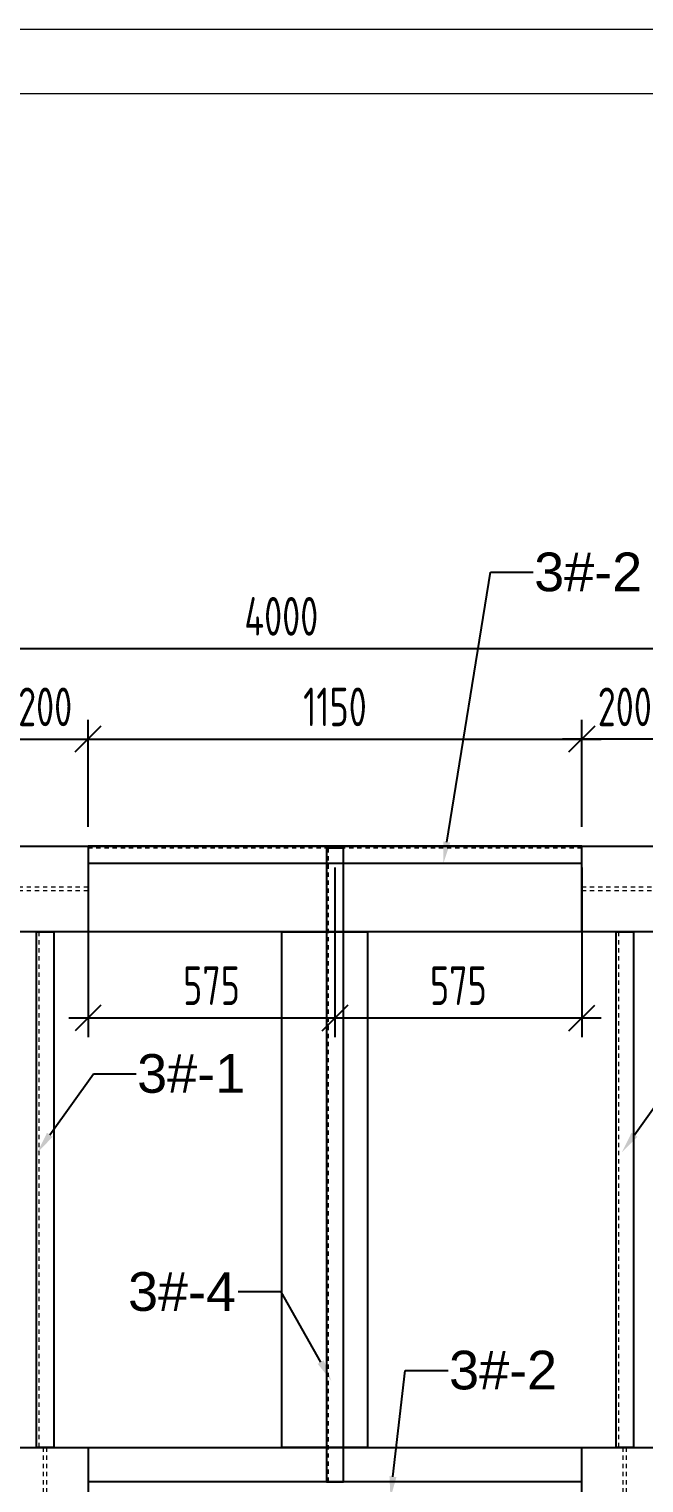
# Model space of a CAD drawing. Header units: millimetres. Extents: x 4 to 2106212, y -117026 to 198097.
# Drawn here: x 1858219 to 1859652, y 186753 to 190137 of the extents above; entities that cross this region are included whole.
import ezdxf
from ezdxf import colors
from ezdxf.entities.mleader import LeaderData, LeaderLine
from ezdxf.math import Vec2, Vec3

# ---------------------------------------------------------------- set-up
doc = ezdxf.new("R2010")
doc.units = ezdxf.units.MM
doc.linetypes.add('CENTER2', pattern=[28.575, 19.05, -3.175, 3.175, -3.175])
for name, color, linetype in [('STEEL', 34, 'Continuous'), ('标注', 9, 'Continuous'), ('细实线(绿色)', 3, 'Continuous')]:
    doc.layers.add(name, color=color, linetype=linetype)
for name, color, linetype, lineweight in [('图框', 7, 'Continuous', 13), ('文本', 3, 'Continuous', 13), ('虚线', 1, 'CENTER2', 0)]:
    doc.layers.add(name, color=color, linetype=linetype, lineweight=lineweight)
doc.styles.add('Arial', font='arial.ttf')
doc.styles.add('hztxt', font='ros1.shx', dxfattribs={"width": 0.8, "bigfont": 'hztxt.shx'})
doc.dimstyles.new('DIM-30', dxfattribs={"dimscale": 30, "dimtxt": 3, "dimasz": 2, "dimexe": 1.5, "dimexo": 1.5, "dimgap": 1, "dimtad": 1, "dimdec": 1, "dimdsep": 46, "dimtxsty": 'hztxt', "dimblk": 'OBLIQUE', "dimcen": 0, "dimdle": 1.5, "dimclrd": 9, "dimclre": 9, "dimclrt": 2, "dimadec": 1, "dimazin": 0, "dimtfac": 1, "dimtdec": 1, "dimtix": 1, "dimtmove": 2, "dimatfit": 3, "dimldrblk": 'OBLIQUE', "dimfxl": 15, "dimtolj": 1, "dimtzin": 0, "dimarcsym": 1})

# ---------------------------------------------------------------- blocks, each defined once
blk = doc.blocks.new('_Oblique')
at = {"color": 0, "linetype": 'ByBlock', "lineweight": -2}
blk.add_line((-0.5, -0.5), (0.5, 0.5), dxfattribs=at)
blk = doc.blocks.new('*D760')
at = {"color": 9, "lineweight": -2, "transparency": 16777216}
for p, q in [((1856806.9, 188280), (1856806.9, 188739.7)), ((1860806.9, 188280), (1860806.9, 188739.7)), ((1856761.9, 188694.7), (1860851.9, 188694.7))]:
    blk.add_line(p, q, dxfattribs=at)
at = {"layer": 'Defpoints', "color": 0, "transparency": 16777216}
for p in [(1860806.9, 188694.7), (1856806.9, 188235, 0), (1860806.9, 188235, 0)]:
    blk.add_point(p, dxfattribs=at)
at = {"color": 9, "lineweight": -2, "transparency": 16777216, "xscale": 60, "yscale": 60, "zscale": 60, "rotation": 180}
blk.add_blockref('_Oblique', (1856806.9, 188694.7), dxfattribs=at)
at = {"color": 9, "lineweight": -2, "transparency": 16777216, "xscale": 60, "yscale": 60, "zscale": 60}
blk.add_blockref('_Oblique', (1860806.9, 188694.7), dxfattribs=at)
at = {"color": 2, "transparency": 16777216, "insert": (1858806.9, 188769.7), "char_height": 90, "attachment_point": 5, "style": 'hztxt', "bg_fill": 3, "box_fill_scale": 1.1, "bg_fill_color": 256, "bg_fill_true_color": 13158600, "bg_fill_transparency": 0}
blk.add_mtext('\\A1;4000', dxfattribs=at)
blk = doc.blocks.new('*D759')
at = {"color": 9, "lineweight": -2, "transparency": 16777216}
for p, q in [((1858356.9, 188280), (1858356.9, 188529)), ((1859506.9, 188280), (1859506.9, 188529)), ((1858311.9, 188484), (1859551.9, 188484))]:
    blk.add_line(p, q, dxfattribs=at)
at = {"layer": 'Defpoints', "color": 0, "transparency": 16777216}
for p in [(1859506.9, 188484), (1858356.9, 188235, 0), (1859506.9, 188235, 0)]:
    blk.add_point(p, dxfattribs=at)
at = {"color": 9, "lineweight": -2, "transparency": 16777216, "xscale": 60, "yscale": 60, "zscale": 60, "rotation": 180}
blk.add_blockref('_Oblique', (1858356.9, 188484), dxfattribs=at)
at = {"color": 9, "lineweight": -2, "transparency": 16777216, "xscale": 60, "yscale": 60, "zscale": 60}
blk.add_blockref('_Oblique', (1859506.9, 188484), dxfattribs=at)
at = {"color": 2, "transparency": 16777216, "insert": (1858931.9, 188559), "char_height": 90, "attachment_point": 5, "style": 'hztxt', "bg_fill": 3, "box_fill_scale": 1.1, "bg_fill_color": 256, "bg_fill_true_color": 13158600, "bg_fill_transparency": 0}
blk.add_mtext('\\A1;1150', dxfattribs=at)
blk = doc.blocks.new('GW-TK')
at = {"layer": '图框'}
for points in [[(927183.55, 464715.01), (927603.55, 464715.01), (927603.55, 464418.01), (927183.55, 464418.01)], [(927188.55, 464710.01), (927598.55, 464710.01), (927598.55, 464423.01), (927188.55, 464423.01)]]:
    blk.add_lwpolyline(points, close=True, dxfattribs=at)
blk = doc.blocks.new('*U1086')
at = {"layer": '虚线', "color": 252}
blk.add_lwpolyline([(0, -5), (0, 5)], dxfattribs=at)
blk = doc.blocks.new('*U1087')
at = {"color": 0, "linetype": 'ByBlock', "lineweight": -2, "transparency": 16777216}
for p in [(0, 190), (0, 171), (0, 152), (0, 133), (0, 114), (0, 95), (0, 76), (0, 57), (0, 38), (0, 19), (0, 0)]:
    blk.add_blockref('*U1086', p, dxfattribs=at)
blk = doc.blocks.new('*U1088')
at = {"layer": '虚线', "color": 252}
blk.add_lwpolyline([(0, -5), (0, 5)], dxfattribs=at)
blk = doc.blocks.new('*U1089')
at = {"color": 0, "linetype": 'ByBlock', "lineweight": -2, "transparency": 16777216}
for p in [(0, 190), (0, 171), (0, 152), (0, 133), (0, 114), (0, 95), (0, 76), (0, 57), (0, 38), (0, 19), (0, 0)]:
    blk.add_blockref('*U1088', p, dxfattribs=at)
blk = doc.blocks.new('*U1084')
at = {"layer": '细实线(绿色)', "color": 21}
blk.add_lwpolyline([(-100, 100), (100, 100), (100, -100), (-100, -100)], close=True, dxfattribs=at)
for name, p in [('*U1087', (-4, -95)), ('*U1089', (4, -95))]:
    blk.add_blockref(name, p)
blk = doc.blocks.new('*U1085')
at = {"color": 0, "linetype": 'ByBlock', "lineweight": -2, "transparency": 16777216}
blk.add_blockref('*U1084', (0, 0), dxfattribs=at)
blk = doc.blocks.new('*U1092')
at = {"layer": '虚线', "color": 252}
blk.add_lwpolyline([(0, -5), (0, 5)], dxfattribs=at)
blk = doc.blocks.new('*U1093')
at = {"color": 0, "linetype": 'ByBlock', "lineweight": -2, "transparency": 16777216}
for p in [(0, 190), (0, 171), (0, 152), (0, 133), (0, 114), (0, 95), (0, 76), (0, 57), (0, 38), (0, 19), (0, 0)]:
    blk.add_blockref('*U1092', p, dxfattribs=at)
blk = doc.blocks.new('*U1094')
at = {"layer": '虚线', "color": 252}
blk.add_lwpolyline([(0, -5), (0, 5)], dxfattribs=at)
blk = doc.blocks.new('*U1095')
at = {"color": 0, "linetype": 'ByBlock', "lineweight": -2, "transparency": 16777216}
for p in [(0, 190), (0, 171), (0, 152), (0, 133), (0, 114), (0, 95), (0, 76), (0, 57), (0, 38), (0, 19), (0, 0)]:
    blk.add_blockref('*U1094', p, dxfattribs=at)
blk = doc.blocks.new('*U1090')
at = {"layer": '细实线(绿色)', "color": 21}
blk.add_lwpolyline([(-100, 100), (100, 100), (100, -100), (-100, -100)], close=True, dxfattribs=at)
for name, p in [('*U1093', (-4, -95)), ('*U1095', (4, -95))]:
    blk.add_blockref(name, p)
blk = doc.blocks.new('*U1091')
at = {"color": 0, "linetype": 'ByBlock', "lineweight": -2, "transparency": 16777216}
blk.add_blockref('*U1090', (0, 0), dxfattribs=at)
blk = doc.blocks.new('*D1316')
at = {"color": 9, "lineweight": -2, "transparency": 16777216}
for p, q in [((1859506.9, 188280), (1859506.9, 188529)), ((1859706.9, 188280), (1859706.9, 188529)), ((1859751.9, 188484), (1859461.9, 188484))]:
    blk.add_line(p, q, dxfattribs=at)
at = {"layer": 'Defpoints', "color": 0, "transparency": 16777216}
for p in [(1859506.9, 188484), (1859506.9, 188235), (1859706.9, 188235)]:
    blk.add_point(p, dxfattribs=at)
at = {"color": 9, "lineweight": -2, "transparency": 16777216, "xscale": 60, "yscale": 60, "zscale": 60, "rotation": 180}
blk.add_blockref('_Oblique', (1859506.9, 188484), dxfattribs=at)
at = {"color": 9, "lineweight": -2, "transparency": 16777216, "xscale": 60, "yscale": 60, "zscale": 60}
blk.add_blockref('_Oblique', (1859706.9, 188484), dxfattribs=at)
at = {"color": 2, "transparency": 16777216, "insert": (1859606.9, 188559), "char_height": 90, "attachment_point": 5, "style": 'hztxt'}
blk.add_mtext('\\A1;200', dxfattribs=at)
blk = doc.blocks.new('*D1317')
at = {"color": 9, "lineweight": -2, "transparency": 16777216}
for p, q in [((1858156.9, 188280), (1858156.9, 188529)), ((1858356.9, 188280), (1858356.9, 188529)), ((1858111.9, 188484), (1858401.9, 188484))]:
    blk.add_line(p, q, dxfattribs=at)
at = {"layer": 'Defpoints', "color": 0, "transparency": 16777216}
for p in [(1858356.9, 188484), (1858156.9, 188235, 0), (1858356.9, 188235, 0)]:
    blk.add_point(p, dxfattribs=at)
at = {"color": 9, "lineweight": -2, "transparency": 16777216, "xscale": 60, "yscale": 60, "zscale": 60, "rotation": 180}
blk.add_blockref('_Oblique', (1858156.9, 188484), dxfattribs=at)
at = {"color": 9, "lineweight": -2, "transparency": 16777216, "xscale": 60, "yscale": 60, "zscale": 60}
blk.add_blockref('_Oblique', (1858356.9, 188484), dxfattribs=at)
at = {"color": 2, "transparency": 16777216, "insert": (1858256.9, 188559), "char_height": 90, "attachment_point": 5, "style": 'hztxt'}
blk.add_mtext('\\A1;200', dxfattribs=at)
blk = doc.blocks.new('*U1326')
at = {"layer": '虚线', "color": 252}
blk.add_lwpolyline([(0, -5), (0, 5)], dxfattribs=at)
blk = doc.blocks.new('*U1327')
at = {"color": 0, "linetype": 'ByBlock', "lineweight": -2, "transparency": 16777216}
for p in [(0, 190), (0, 171), (0, 152), (0, 133), (0, 114), (0, 95), (0, 76), (0, 57), (0, 38), (0, 19), (0, 0)]:
    blk.add_blockref('*U1326', p, dxfattribs=at)
blk = doc.blocks.new('*U1328')
at = {"layer": '虚线', "color": 252}
blk.add_lwpolyline([(0, -5), (0, 5)], dxfattribs=at)
blk = doc.blocks.new('*U1329')
at = {"color": 0, "linetype": 'ByBlock', "lineweight": -2, "transparency": 16777216}
for p in [(0, 190), (0, 171), (0, 152), (0, 133), (0, 114), (0, 95), (0, 76), (0, 57), (0, 38), (0, 19), (0, 0)]:
    blk.add_blockref('*U1328', p, dxfattribs=at)
blk = doc.blocks.new('*U1324')
at = {"layer": '细实线(绿色)', "color": 21}
blk.add_lwpolyline([(-100, 100), (100, 100), (100, -100), (-100, -100)], close=True, dxfattribs=at)
for name, p in [('*U1327', (-4, -95)), ('*U1329', (4, -95))]:
    blk.add_blockref(name, p)
blk = doc.blocks.new('*U1325')
at = {"color": 0, "linetype": 'ByBlock', "lineweight": -2, "transparency": 16777216}
blk.add_blockref('*U1324', (0, 0), dxfattribs=at)
blk = doc.blocks.new('*U1332')
at = {"layer": '虚线', "color": 252}
blk.add_lwpolyline([(0, -5), (0, 5)], dxfattribs=at)
blk = doc.blocks.new('*U1333')
at = {"color": 0, "linetype": 'ByBlock', "lineweight": -2, "transparency": 16777216}
for p in [(0, 190), (0, 171), (0, 152), (0, 133), (0, 114), (0, 95), (0, 76), (0, 57), (0, 38), (0, 19), (0, 0)]:
    blk.add_blockref('*U1332', p, dxfattribs=at)
blk = doc.blocks.new('*U1334')
at = {"layer": '虚线', "color": 252}
blk.add_lwpolyline([(0, -5), (0, 5)], dxfattribs=at)
blk = doc.blocks.new('*U1335')
at = {"color": 0, "linetype": 'ByBlock', "lineweight": -2, "transparency": 16777216}
for p in [(0, 190), (0, 171), (0, 152), (0, 133), (0, 114), (0, 95), (0, 76), (0, 57), (0, 38), (0, 19), (0, 0)]:
    blk.add_blockref('*U1334', p, dxfattribs=at)
blk = doc.blocks.new('*U1330')
at = {"layer": '细实线(绿色)', "color": 21}
blk.add_lwpolyline([(-100, 100), (100, 100), (100, -100), (-100, -100)], close=True, dxfattribs=at)
for name, p in [('*U1333', (-4, -95)), ('*U1335', (4, -95))]:
    blk.add_blockref(name, p)
blk = doc.blocks.new('*U1331')
at = {"color": 0, "linetype": 'ByBlock', "lineweight": -2, "transparency": 16777216}
blk.add_blockref('*U1330', (0, 0), dxfattribs=at)
blk = doc.blocks.new('*D1384')
at = {"color": 9, "lineweight": -2, "transparency": 16777216}
for p, q in [((1858356.9, 188190), (1858356.9, 187790)), ((1858931.9, 188185), (1858931.9, 187790)), ((1858311.9, 187835), (1858976.9, 187835))]:
    blk.add_line(p, q, dxfattribs=at)
at = {"layer": 'Defpoints', "color": 0, "transparency": 16777216}
for p in [(1858356.9, 188235, 0), (1858931.9, 188230, 0), (1858931.9, 187835)]:
    blk.add_point(p, dxfattribs=at)
at = {"color": 9, "lineweight": -2, "transparency": 16777216, "xscale": 60, "yscale": 60, "zscale": 60, "rotation": 180}
blk.add_blockref('_Oblique', (1858356.9, 187835), dxfattribs=at)
at = {"color": 9, "lineweight": -2, "transparency": 16777216, "xscale": 60, "yscale": 60, "zscale": 60}
blk.add_blockref('_Oblique', (1858931.9, 187835), dxfattribs=at)
at = {"color": 2, "transparency": 16777216, "insert": (1858644.4, 187910), "char_height": 90, "attachment_point": 5, "style": 'hztxt'}
blk.add_mtext('\\A1;575', dxfattribs=at)
blk = doc.blocks.new('*D1385')
at = {"color": 9, "lineweight": -2, "transparency": 16777216}
for p, q in [((1858931.9, 188185), (1858931.9, 187790)), ((1859506.9, 188185), (1859506.9, 187790)), ((1858886.9, 187835), (1859551.9, 187835))]:
    blk.add_line(p, q, dxfattribs=at)
at = {"layer": 'Defpoints', "color": 0, "transparency": 16777216}
for p in [(1858931.9, 188230, 0), (1859506.9, 188230, 0), (1859506.9, 187835)]:
    blk.add_point(p, dxfattribs=at)
at = {"color": 9, "lineweight": -2, "transparency": 16777216, "xscale": 60, "yscale": 60, "zscale": 60, "rotation": 180}
blk.add_blockref('_Oblique', (1858931.9, 187835), dxfattribs=at)
at = {"color": 9, "lineweight": -2, "transparency": 16777216, "xscale": 60, "yscale": 60, "zscale": 60}
blk.add_blockref('_Oblique', (1859506.9, 187835), dxfattribs=at)
at = {"color": 2, "transparency": 16777216, "insert": (1859219.4, 187910), "char_height": 90, "attachment_point": 5, "style": 'hztxt'}
blk.add_mtext('\\A1;575', dxfattribs=at)
blk = doc.blocks.new('*U1518')
at = {"layer": '虚线', "color": 252}
blk.add_lwpolyline([(0, -5), (0, 5)], dxfattribs=at)
blk = doc.blocks.new('*U1519')
at = {"color": 0, "linetype": 'ByBlock', "lineweight": -2, "transparency": 16777216}
for p in [(0, 1140), (0, 1121), (0, 1102), (0, 1083), (0, 1064), (0, 1045), (0, 1026), (0, 1007), (0, 988), (0, 969), (0, 950), (0, 931), (0, 912), (0, 893), (0, 874), (0, 855), (0, 836), (0, 817), (0, 798), (0, 779), (0, 760), (0, 741), (0, 722), (0, 703), (0, 684), (0, 665), (0, 646), (0, 627), (0, 608), (0, 589), (0, 570), (0, 551), (0, 532), (0, 513), (0, 494), (0, 475), (0, 456), (0, 437), (0, 418), (0, 399), (0, 380), (0, 361), (0, 342), (0, 323), (0, 304), (0, 285), (0, 266), (0, 247), (0, 228), (0, 209), (0, 190), (0, 171), (0, 152), (0, 133), (0, 114), (0, 95), (0, 76), (0, 57), (0, 38), (0, 19), (0, 0)]:
    blk.add_blockref('*U1518', p, dxfattribs=at)
blk = doc.blocks.new('*U1546')
at = {"layer": '虚线', "color": 252}
blk.add_lwpolyline([(0, -5), (0, 5)], dxfattribs=at)
blk = doc.blocks.new('*U1547')
at = {"color": 0, "linetype": 'ByBlock', "lineweight": -2, "transparency": 16777216}
for p in [(0, 1189.44), (0, 1170.56), (0, 1151.68), (0, 1132.8), (0, 1113.92), (0, 1095.04), (0, 1076.16), (0, 1057.28), (0, 1038.4), (0, 1019.52), (0, 1000.64), (0, 981.76), (0, 962.88), (0, 944), (0, 925.12), (0, 906.24), (0, 887.36), (0, 868.48), (0, 849.6), (0, 830.72), (0, 811.84), (0, 792.96), (0, 774.08), (0, 755.2), (0, 736.32), (0, 717.44), (0, 698.56), (0, 679.68), (0, 660.8), (0, 641.92), (0, 623.04), (0, 604.16), (0, 585.28), (0, 566.4), (0, 547.52), (0, 528.64), (0, 509.76), (0, 490.88), (0, 472), (0, 453.12), (0, 434.24), (0, 415.36), (0, 396.48), (0, 377.6), (0, 358.72), (0, 339.84), (0, 320.96), (0, 302.08), (0, 283.2), (0, 264.32), (0, 245.44), (0, 226.56), (0, 207.68), (0, 188.8), (0, 169.92), (0, 151.04), (0, 132.16), (0, 113.28), (0, 94.4), (0, 75.52), (0, 56.64), (0, 37.76), (0, 18.88), (0, 0)]:
    blk.add_blockref('*U1546', p, dxfattribs=at)
blk = doc.blocks.new('*U1550')
at = {"layer": '虚线', "color": 252}
blk.add_lwpolyline([(0, -5), (0, 5)], dxfattribs=at)
blk = doc.blocks.new('*U1551')
at = {"color": 0, "linetype": 'ByBlock', "lineweight": -2, "transparency": 16777216}
for p in [(0, 1464.84), (0, 1446.06), (0, 1427.28), (0, 1408.5), (0, 1389.72), (0, 1370.94), (0, 1352.16), (0, 1333.38), (0, 1314.6), (0, 1295.82), (0, 1277.04), (0, 1258.26), (0, 1239.48), (0, 1220.7), (0, 1201.92), (0, 1183.14), (0, 1164.36), (0, 1145.58), (0, 1126.8), (0, 1108.02), (0, 1089.24), (0, 1070.46), (0, 1051.68), (0, 1032.9), (0, 1014.12), (0, 995.34), (0, 976.56), (0, 957.78), (0, 939), (0, 920.22), (0, 901.44), (0, 882.66), (0, 863.88), (0, 845.1), (0, 826.32), (0, 807.54), (0, 788.76), (0, 769.98), (0, 751.2), (0, 732.42), (0, 713.64), (0, 694.86), (0, 676.08), (0, 657.3), (0, 638.52), (0, 619.74), (0, 600.96), (0, 582.18), (0, 563.4), (0, 544.62), (0, 525.84), (0, 507.06), (0, 488.28), (0, 469.5), (0, 450.72), (0, 431.94), (0, 413.16), (0, 394.38), (0, 375.6), (0, 356.82), (0, 338.04), (0, 319.26), (0, 300.48), (0, 281.7), (0, 262.92), (0, 244.14), (0, 225.36), (0, 206.58), (0, 187.8), (0, 169.02), (0, 150.24), (0, 131.46), (0, 112.68), (0, 93.9), (0, 75.12), (0, 56.34), (0, 37.56), (0, 18.78), (0, 0)]:
    blk.add_blockref('*U1550', p, dxfattribs=at)
blk = doc.blocks.new('*U1556')
at = {"layer": '虚线', "color": 252}
blk.add_lwpolyline([(0, -5), (0, 5)], dxfattribs=at)
blk = doc.blocks.new('*U1557')
at = {"color": 0, "linetype": 'ByBlock', "lineweight": -2, "transparency": 16777216}
for p in [(0, 1189.44), (0, 1170.56), (0, 1151.68), (0, 1132.8), (0, 1113.92), (0, 1095.04), (0, 1076.16), (0, 1057.28), (0, 1038.4), (0, 1019.52), (0, 1000.64), (0, 981.76), (0, 962.88), (0, 944), (0, 925.12), (0, 906.24), (0, 887.36), (0, 868.48), (0, 849.6), (0, 830.72), (0, 811.84), (0, 792.96), (0, 774.08), (0, 755.2), (0, 736.32), (0, 717.44), (0, 698.56), (0, 679.68), (0, 660.8), (0, 641.92), (0, 623.04), (0, 604.16), (0, 585.28), (0, 566.4), (0, 547.52), (0, 528.64), (0, 509.76), (0, 490.88), (0, 472), (0, 453.12), (0, 434.24), (0, 415.36), (0, 396.48), (0, 377.6), (0, 358.72), (0, 339.84), (0, 320.96), (0, 302.08), (0, 283.2), (0, 264.32), (0, 245.44), (0, 226.56), (0, 207.68), (0, 188.8), (0, 169.92), (0, 151.04), (0, 132.16), (0, 113.28), (0, 94.4), (0, 75.52), (0, 56.64), (0, 37.76), (0, 18.88), (0, 0)]:
    blk.add_blockref('*U1556', p, dxfattribs=at)
blk = doc.blocks.new('*U1560')
at = {"layer": 'STEEL', "color": 252, "elevation": 0}
for points in [[(1989, 1575), (1989, 1225), (2001, 1225), (2001, 1575)], [(1989, 175), (1989, -175), (2001, -175), (2001, 175)], [(1989, -1225), (1989, -1575), (2001, -1575), (2001, -1225)]]:
    blk.add_lwpolyline(points, close=True, dxfattribs=at)
at = {"layer": '细实线(绿色)', "color": 252, "elevation": 0}
for points in [[(-1811, 1300), (-2011, 1500), (1989, 1500), (1989, 1300)], [(-2011, 1500), (-1811, 1300), (-1811, -1300), (-2011, -1500)], [(-10, 1300), (190, 1300), (190, 100), (-10, 100)], [(-1811, -100), (-1811, 100), (1989, 100), (1989, -100)], [(-10, -100), (190, -100), (190, -1300), (-10, -1300)], [(-2011, -1500), (-1811, -1300), (1989, -1300), (1989, -1500)]]:
    blk.add_lwpolyline(points, close=True, dxfattribs=at)
at = {"layer": '虚线', "color": 252, "ltscale": 10, "elevation": 0}
for points in [[(1979, 1535), (2011, 1535)], [(1989, 1546), (2001, 1546)], [(1989, 1524), (2001, 1524)], [(1979, 1265), (2011, 1265)], [(1989, 1276), (2001, 1276)], [(1989, 1254), (2001, 1254)], [(1989, 146), (2001, 146)], [(1979, 135), (2011, 135)], [(1989, 124), (2001, 124)], [(1979, -135), (2011, -135)], [(1989, -124), (2001, -124)], [(1989, -146), (2001, -146)], [(1979, -1265), (2011, -1265)], [(1989, -1254), (2001, -1254)], [(1989, -1276), (2001, -1276)], [(1979, -1535), (2011, -1535)], [(1989, -1524), (2001, -1524)], [(1989, -1546), (2001, -1546)]]:
    blk.add_lwpolyline(points, dxfattribs=at)
blk = doc.blocks.new('*U1561')
at = {"color": 0, "linetype": 'ByBlock', "lineweight": -2, "transparency": 16777216}
blk.add_blockref('*U1560', (0, 0), dxfattribs=at)

msp = doc.modelspace()

# ---------------------------------------------------------------- linework, layer by layer
at = {"elevation": 0.0005}
msp.add_lwpolyline([(1860806.901, 185235.0182), (1856806.901, 185235.0182), (1856806.901, 188235.0182), (1860806.901, 188235.0182)], close=True, dxfattribs=at)
at = {"layer": 'STEEL', "color": 5, "elevation": 0.0005}
for points in [[(1858276.901, 186835.0182), (1858236.901, 186835.0182), (1858236.901, 188035.0182), (1858276.901, 188035.0182)], [(1859506.901, 186755.0182), (1858356.901, 186755.0182), (1858356.901, 186715.0182), (1859506.901, 186715.0182)]]:
    msp.add_lwpolyline(points, close=True, dxfattribs=at)
at = {"layer": 'STEEL', "color": 5}
msp.add_lwpolyline([(1859626.901, 186835.0182), (1859586.901, 186835.0182), (1859586.901, 188035.0182), (1859626.901, 188035.0182)], close=True, dxfattribs=at)

# ---------------------------------------------------------------- block references
at = {"color": 252, "rotation": 180}
for name, p in [('*U1557', (1858241.901, 188030.0182)), ('*U1547', (1859591.901, 188030.0182, -0.0005))]:
    msp.add_blockref(name, p, dxfattribs=at)
for name, p in [('*U1325', (1858256.901, 186735.0182, 0.0005)), ('*U1331', (1859606.901, 186735.0182))]:
    msp.add_blockref(name, p)

# ---------------------------------------------------------------- leaders
at = {"layer": '标注', "color": 6}
ml = msp.add_multileader_mtext('Standard', dxfattribs=at)
ml.set_content('3#-1', color=6, style='Arial')
ml.set_leader_properties(color=251)
ml.build(insert=Vec2(0, 0))
ml.multileader.update_dxf_attribs({"dogleg_length": 100, "arrow_head_size": 50})
ctx = ml.context
ctx.base_point, ctx.char_height, ctx.arrow_head_size, ctx.plane_origin = Vec3(1858469.2483, 187704.936), 90, 50, Vec3(1854958.798, 179795.3773)
ctx.text_align_type = 2
notes = []
notes.append((ctx, [(1, (1, 1, 0), (1858369.2483, 187704.936), (1, 0), 100, [(0, [(1858238.9098, 187522.1338)], 0, [])])]))
ctx.mtext.insert, ctx.mtext.width, ctx.mtext.alignment, ctx.mtext.flow_direction = Vec3(1858722.7138, 187750.6914), 106.134933, 3, 5
ml = msp.add_multileader_mtext('Standard', dxfattribs=at)
ml.set_content('3#-1', color=6, style='Arial')
ml.set_leader_properties(color=251)
ml.build(insert=Vec2(0, 0))
ml.multileader.update_dxf_attribs({"dogleg_length": 100, "arrow_head_size": 50})
ctx = ml.context
ctx.base_point, ctx.char_height, ctx.arrow_head_size, ctx.plane_origin = Vec3(1859830.5952, 187704.936), 90, 50, Vec3(1856320.1449, 179795.3773)
ctx.text_align_type = 2
notes.append((ctx, [(1, (1, 1, 0), (1859730.5952, 187704.936), (1, 0), 100, [(0, [(1859600.2567, 187522.1338)], 0, [])])]))
ctx.mtext.insert, ctx.mtext.width, ctx.mtext.alignment, ctx.mtext.flow_direction = Vec3(1860084.0606, 187750.6914), 106.134933, 3, 5
ml = msp.add_multileader_mtext('Standard', dxfattribs=at)
ml.set_content('3#-4', color=6, style='Arial')
ml.set_leader_properties(color=251)
ml.build(insert=Vec2(0, 0))
ml.multileader.update_dxf_attribs({"dogleg_length": 100, "arrow_head_size": 50})
ctx = ml.context
ctx.base_point, ctx.char_height, ctx.arrow_head_size, ctx.plane_origin = Vec3(1858462.0739, 187197.1899, 0.0005), 90, 50, Vec3(1863212.2674, 179313.3197, 0.0005)
notes.append((ctx, [(1, (1, 1, 0), (1858806.3604, 187197.1899, 0.0005), (-1, 0), 100, [(0, [(1858923.4324, 186990.2086, 0.0005)], 0, [])])]))
ctx.mtext.insert, ctx.mtext.width, ctx.mtext.flow_direction = Vec3(1858449.9318, 187242.9452, 0.0005), 124, 5
ml = msp.add_multileader_mtext('Standard', dxfattribs=at)
ml.set_content('3#-2', color=6, style='Arial')
ml.set_leader_properties(color=251)
ml.build(insert=Vec2(0, 0))
ml.multileader.update_dxf_attribs({"dogleg_length": 100, "arrow_head_size": 50})
ctx = ml.context
ctx.base_point, ctx.char_height, ctx.arrow_head_size, ctx.plane_origin = Vec3(1859195.6505, 187014.4705), 90, 50, Vec3(1863221.9579, 179480.0003)
notes.append((ctx, [(0, (1, 1, 0), (1859095.6505, 187014.4705), (1, 0), 100, [(0, [(1859061.2025, 186717.3431)], 0, [])])]))
ctx.mtext.insert, ctx.mtext.width, ctx.mtext.flow_direction = Vec3(1859197.6505, 187060.2258), 124, 5
for ctx, leaders in notes:
    for number, flags, end, landing, length, lines in leaders:
        leader = LeaderData()
        leader.index, (leader.has_last_leader_line, leader.has_dogleg_vector, leader.attachment_direction) = number, flags
        leader.last_leader_point, leader.dogleg_vector, leader.dogleg_length = Vec3(end), Vec3(landing), length
        for number, points, colour, breaks in lines:
            line = LeaderLine()
            line.index, line.vertices, line.color, line.breaks = number, Vec3.list(points), colors.encode_raw_color(colour), breaks
            leader.lines.append(line)
        ctx.leaders.append(leader)

# ---------------------------------------------------------------- next in the draw order: dimensions: what is measured, and where the dimension line sits
at = {"color": 7}
dim = msp.add_linear_dim(base=(1860806.901, 188694.7222), p1=(1856806.901, 188235.0182, 0.0005), p2=(1860806.901, 188235.0182, 0.0005), dimstyle='DIM-30', override={"dimfxl": 10, "dimtfill": 1}, dxfattribs=at)
dim.commit()
dim.dimension.update_dxf_attribs({"geometry": '*D760', "text_midpoint": (1858806.901, 188769.7222)})

# ---------------------------------------------------------------- next in the draw order: dimensions: what is measured, and where the dimension line sits
dim = msp.add_linear_dim(base=(1859506.901, 188484.0028), p1=(1858356.901, 188235.0182, 0.0005), p2=(1859506.901, 188235.0182, 0.0005), dimstyle='DIM-30', override={"dimfxl": 10, "dimtfill": 1}, dxfattribs=at)
dim.commit()
dim.dimension.update_dxf_attribs({"geometry": '*D759', "text_midpoint": (1858931.901, 188559.0028)})

# ---------------------------------------------------------------- next in the draw order: linework, layer by layer
at = {"layer": 'STEEL', "color": 5, "elevation": 0.0005}
for points in [[(1859506.901, 188235.0182), (1858356.901, 188235.0182), (1858356.901, 188195.0182), (1859506.901, 188195.0182)], [(1858951.901, 188230.0182), (1858911.901, 188230.0182), (1858911.901, 186755.0182), (1858951.901, 186755.0182)]]:
    msp.add_lwpolyline(points, close=True, dxfattribs=at)

# ---------------------------------------------------------------- next in the draw order: block references
msp.add_blockref('*U1561', (1858817.901, 186735.0182, 0.0008))
at = {"rotation": 90}
for name, p in [('*U1085', (1858256.901, 188135.0182, 0.0005)), ('*U1091', (1859606.901, 188135.0182))]:
    msp.add_blockref(name, p, dxfattribs=at)
at = {"color": 252, "rotation": 90.00000000000001}
msp.add_blockref('*U1519', (1859501.901, 188230.0182), dxfattribs=at)
at = {"color": 252, "xscale": -1}
msp.add_blockref('*U1551', (1858916.901, 186760.0182), dxfattribs=at)
at = {"layer": '文本', "xscale": 30, "yscale": 30, "zscale": 30}
msp.add_blockref('GW-TK', (-25965863.4089, -13751313.6738), dxfattribs=at)

# ---------------------------------------------------------------- next in the draw order: dimensions: what is measured, and where the dimension line sits
for base, p1, p2, picture, middle in [((1858356.901, 188484.0028), (1858156.901, 188235.0182, 0.0005), (1858356.901, 188235.0182, 0.0005), '*D1317', (1858256.901, 188559.0028)), ((1859506.901, 188484.0028), (1859706.901, 188235.0182), (1859506.901, 188235.0182), '*D1316', (1859606.901, 188559.0028)), ((1858931.901, 187835.0302), (1858356.901, 188235.0182, 0.0005), (1858931.901, 188230.0182, 0.0005), '*D1384', (1858644.401, 187910.0302)), ((1859506.901, 187835.0302), (1858931.901, 188230.0182, 0.0005), (1859506.901, 188230.0182, 0.0005), '*D1385', (1859219.401, 187910.0302))]:
    dim = msp.add_linear_dim(base=base, p1=p1, p2=p2, dimstyle='DIM-30')
    dim.commit()
    dim.dimension.update_dxf_attribs({"geometry": picture, "text_midpoint": middle})

# ---------------------------------------------------------------- next in the draw order: leaders
at = {"layer": '标注', "color": 6}
ml = msp.add_multileader_mtext('Standard', dxfattribs=at)
ml.set_content('3#-2', color=6, style='Arial')
ml.set_leader_properties(color=251)
ml.build(insert=Vec2(0, 0))
ml.multileader.update_dxf_attribs({"dogleg_length": 100, "arrow_head_size": 50})
ctx = ml.context
ctx.base_point, ctx.char_height, ctx.arrow_head_size, ctx.plane_origin = Vec3(1859393.8806, 188872.4093), 90, 50, Vec3(1863345.1815, 180957.6754)
notes = []
notes.append((ctx, [(0, (1, 1, 0), (1859293.8806, 188872.4093), (1, 0), 100, [(0, [(1859184.4261, 188195.0182)], 0, [])])]))
ctx.mtext.insert, ctx.mtext.width, ctx.mtext.flow_direction = Vec3(1859395.8806, 188918.1646), 124, 5
for ctx, leaders in notes:
    for number, flags, end, landing, length, lines in leaders:
        leader = LeaderData()
        leader.index, (leader.has_last_leader_line, leader.has_dogleg_vector, leader.attachment_direction) = number, flags
        leader.last_leader_point, leader.dogleg_vector, leader.dogleg_length = Vec3(end), Vec3(landing), length
        for number, points, colour, breaks in lines:
            line = LeaderLine()
            line.index, line.vertices, line.color, line.breaks = number, Vec3.list(points), colors.encode_raw_color(colour), breaks
            leader.lines.append(line)
        ctx.leaders.append(leader)

doc.saveas('drawing.dxf')
